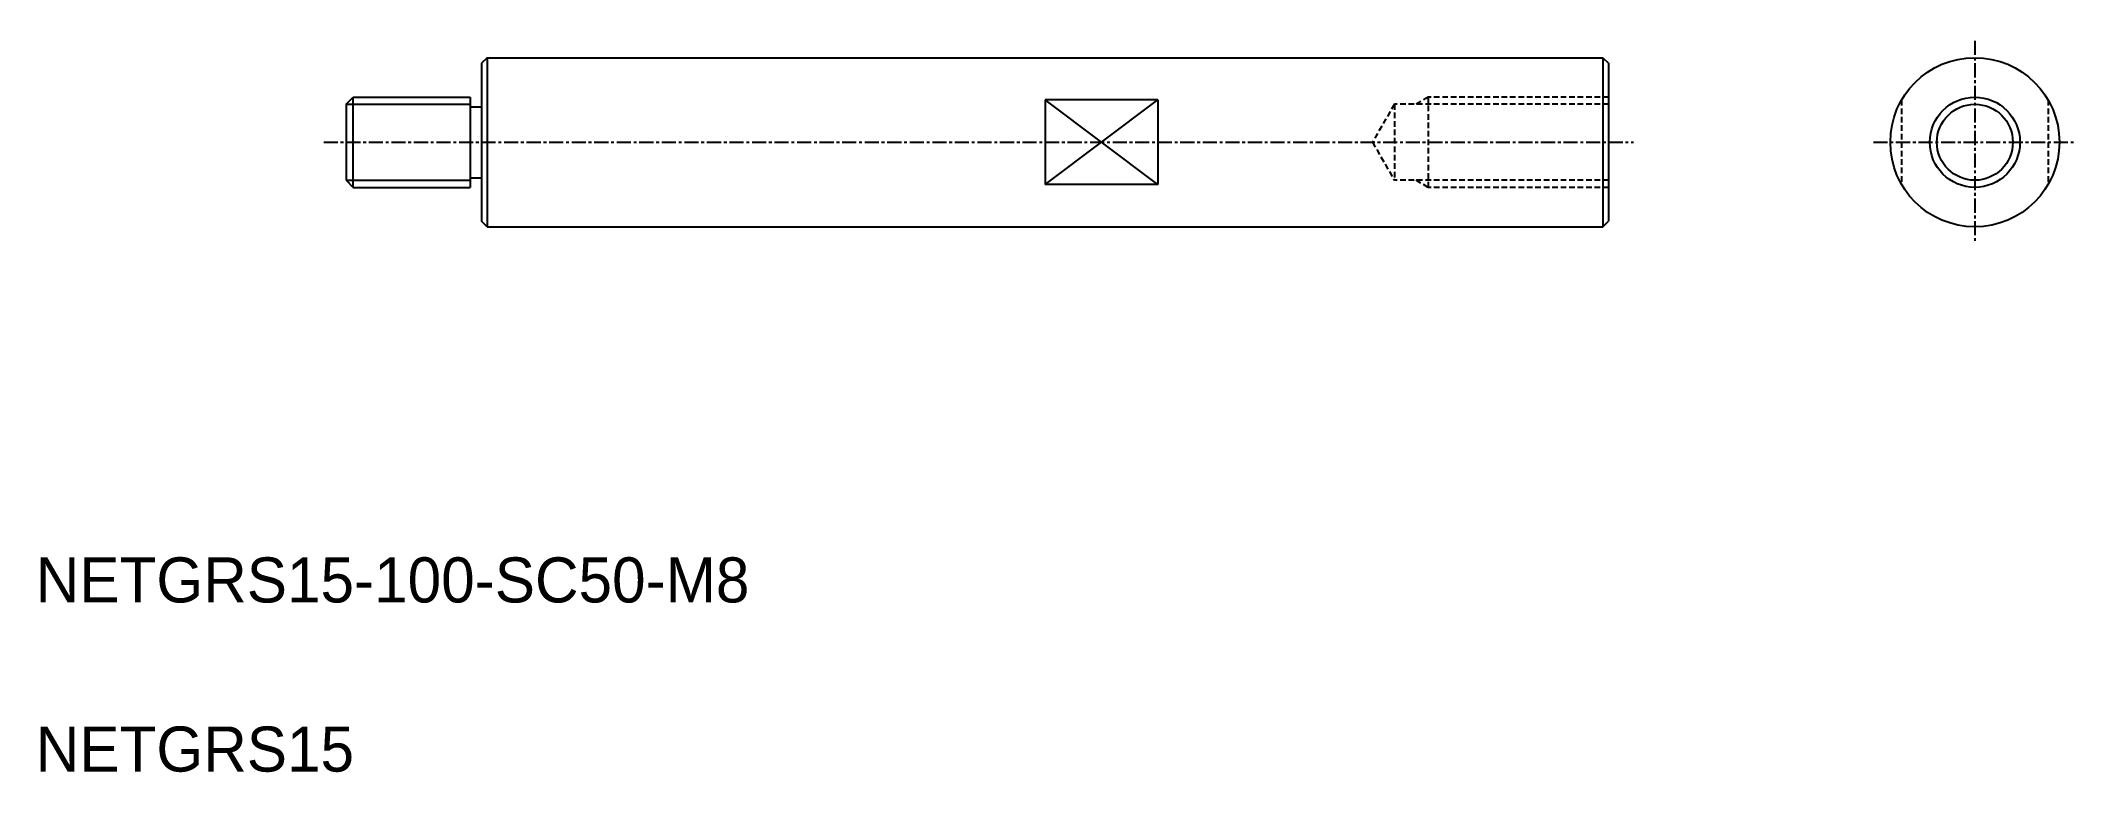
# Model space of a CAD drawing. Extents: x -1318 to -1137, y -457 to -392.
import ezdxf

# ---------------------------------------------------------------- set-up
doc = ezdxf.new("R2010")
doc.units = 0
doc.linetypes.add('CENTER', pattern=[2, 1.25, -0.25, 0.25, -0.25])
doc.linetypes.add('DASHED', pattern=[0.75, 0.5, -0.25])
doc.layers.get('0').update_dxf_attribs({"linetype": 'CONTINUOUS'})
doc.layers.add('CENTER', color=1, linetype='CENTER')

msp = doc.modelspace()

# ---------------------------------------------------------------- linework, layer by layer
at = {"color": 7, "linetype": 'CONTINUOUS'}
for p, q in [((-1278.42, -393.24), (-1278.92, -393.74)), ((-1278.42, -393.24), (-1278.42, -408.24)), ((-1278.42, -393.24), (-1179.42, -393.24)), ((-1179.42, -393.24), (-1179.42, -408.24)), ((-1278.92, -393.74), (-1278.92, -407.74)), ((-1178.92, -393.74), (-1178.92, -407.74)), ((-1290.92, -397.36), (-1290.3, -396.74)), ((-1290.3, -396.74), (-1279.92, -396.74)), ((-1290.3, -404.74), (-1290.3, -396.74)), ((-1279.92, -396.74), (-1279.92, -404.74)), ((-1290.92, -397.36), (-1290.92, -404.11)), ((-1279.92, -397.59), (-1278.92, -397.59)), ((-1290.92, -404.11), (-1290.3, -404.74)), ((-1279.92, -403.89), (-1278.92, -403.89)), ((-1290.3, -404.74), (-1279.92, -404.74)), ((-1278.42, -408.24), (-1278.92, -407.74)), ((-1278.42, -408.24), (-1179.42, -408.24))]:
    msp.add_line(p, q, dxfattribs=at)
at = {"linetype": 'CONTINUOUS'}
for p, q in [((-1179.42, -393.24), (-1178.92, -393.74)), ((-1228.92, -396.99), (-1228.92, -404.48)), ((-1218.92, -396.99), (-1218.92, -404.48)), ((-1179.42, -408.24), (-1178.92, -407.74))]:
    msp.add_line(p, q, dxfattribs=at)
for p, q in [((-1218.92, -396.99), (-1228.92, -396.99)), ((-1218.92, -404.48), (-1228.92, -404.48))]:
    msp.add_line(p, q)
at = {"color": 3, "linetype": 'CONTINUOUS'}
for p, q in [((-1228.92, -404.48), (-1218.92, -396.99)), ((-1218.92, -404.48), (-1228.92, -396.99)), ((-1290.92, -397.36), (-1279.92, -397.36)), ((-1290.92, -404.11), (-1279.92, -404.11))]:
    msp.add_line(p, q, dxfattribs=at)
at = {"color": 3, "linetype": 'DASHED'}
for p, q in [((-1194.92, -396.74), (-1196, -397.36)), ((-1194.92, -396.74), (-1194.92, -404.74)), ((-1178.92, -396.74), (-1194.92, -396.74)), ((-1152.92, -396.99), (-1152.92, -404.48)), ((-1139.92, -396.99), (-1139.92, -404.48)), ((-1197.92, -397.36), (-1199.87, -400.74)), ((-1197.92, -397.36), (-1197.92, -404.11)), ((-1178.92, -397.36), (-1197.92, -397.36)), ((-1199.87, -400.74), (-1197.92, -404.11)), ((-1178.92, -404.11), (-1197.92, -404.11)), ((-1194.92, -404.74), (-1196, -404.11)), ((-1178.92, -404.74), (-1194.92, -404.74))]:
    msp.add_line(p, q, dxfattribs=at)
at = {"color": 7, "linetype": 'CONTINUOUS'}
for radius in [7.5, 3.37]:
    msp.add_circle((-1146.42, -400.74), radius, dxfattribs=at)
at = {"color": 3, "linetype": 'CONTINUOUS'}
msp.add_circle((-1146.42, -400.74), 4, dxfattribs=at)
at = {"layer": 'CENTER', "color": 1, "linetype": 'CENTER'}
for p, q in [((-1146.42, -391.74), (-1146.42, -409.74)), ((-1292.92, -400.74), (-1176.72, -400.74)), ((-1155.42, -400.74), (-1137.42, -400.74))]:
    msp.add_line(p, q, dxfattribs=at)

# ---------------------------------------------------------------- texts
at = {"color": 7, "linetype": 'CONTINUOUS'}
for s, p in [('NETGRS15-100-SC50-M8', (-1318.47, -441.56)), ('NETGRS15', (-1318.47, -456.56))]:
    msp.add_text(s, height=4, dxfattribs=at).set_placement(p)

doc.saveas('drawing.dxf')
